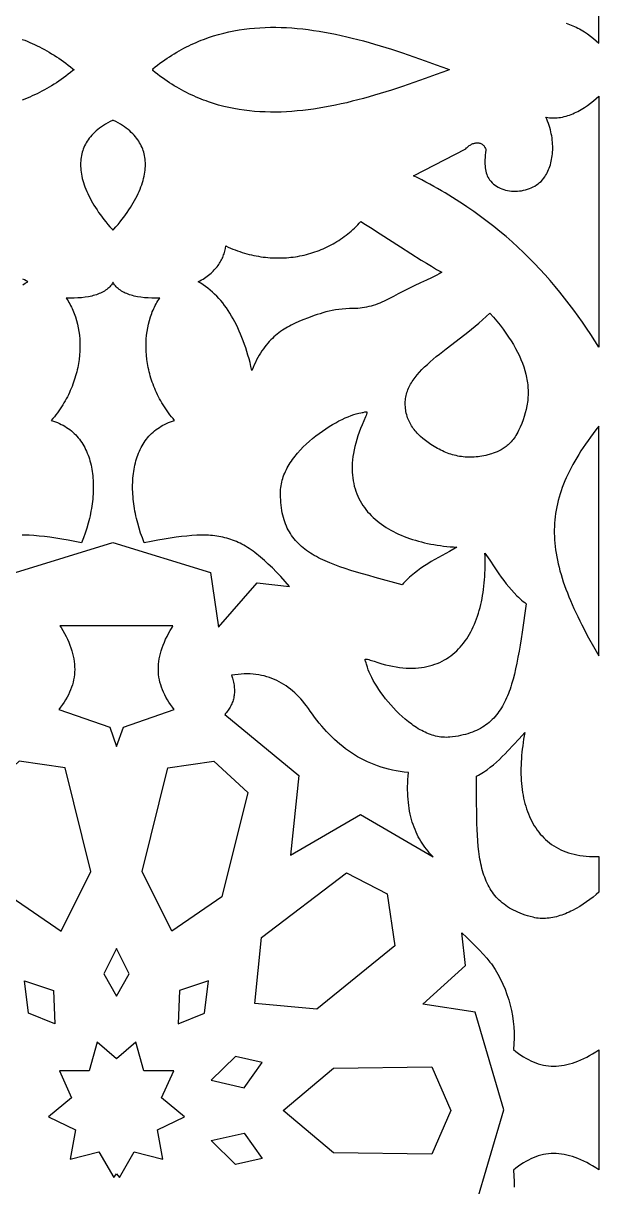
# Model space of a CAD drawing. Extents: x -580 to 580, y -400 to 400.
# Drawn here: x 505 to 540, y -334.2 to -263.5 of the extents above; entities that cross this region are included whole.
import ezdxf

# ---------------------------------------------------------------- set-up
doc = ezdxf.new("R2010")
doc.units = 0
doc.layers.add('LAYER_1', color=18, linetype='CONTINUOUS')

msp = doc.modelspace()

# ---------------------------------------------------------------- linework, layer by layer
at = {"layer": 'LAYER_1'}
for points in [[(538.011, -263.539), (538.118, -263.571), (538.224, -263.607), (538.329, -263.646), (538.433, -263.688), (538.536, -263.734), (538.637, -263.782), (538.738, -263.834), (538.838, -263.887), (538.936, -263.944), (539.128, -264.063), (539.315, -264.191), (539.496, -264.324), (539.671, -264.462), (539.839, -264.604), (540, -264.749), (540, -249.522)], [(504.967, -264.517), (505.117, -264.576), (505.268, -264.637), (505.418, -264.7), (505.567, -264.766), (505.716, -264.834), (505.865, -264.906), (506.013, -264.979), (506.161, -265.056), (506.308, -265.135), (506.456, -265.217), (506.602, -265.301), (506.749, -265.389), (506.895, -265.479), (507.04, -265.572), (507.185, -265.668), (507.33, -265.767), (507.475, -265.868), (507.619, -265.973), (507.762, -266.081), (507.905, -266.192), (508.048, -266.306), (508.111, -266.361), (508.048, -266.417), (507.905, -266.531), (507.762, -266.641), (507.619, -266.749), (507.475, -266.854), (507.33, -266.956), (507.185, -267.055), (507.04, -267.151), (506.895, -267.244), (506.749, -267.334), (506.602, -267.421), (506.456, -267.506), (506.308, -267.588), (506.161, -267.667), (506.013, -267.743), (505.865, -267.817), (505.716, -267.888), (505.567, -267.957), (505.418, -268.023), (505.268, -268.086), (505.117, -268.147), (504.967, -268.205)], [(504.992, -279.422), (505.142, -279.326), (505.295, -279.236), (505.195, -279.182), (505.098, -279.127), (505.005, -279.072)], [(504.557, -296.888), (510.477, -295.08), (516.397, -296.888), (516.894, -300.21), (519.248, -297.517), (521.215, -297.741), (520.939, -297.432), (520.672, -297.142), (520.414, -296.87), (520.163, -296.616), (519.919, -296.38), (519.68, -296.16), (519.446, -295.957), (519.331, -295.862), (519.216, -295.771), (519.102, -295.683), (518.989, -295.6), (518.876, -295.52), (518.763, -295.444), (518.651, -295.372), (518.539, -295.303), (518.427, -295.238), (518.314, -295.177), (518.202, -295.119), (518.089, -295.065), (517.976, -295.014), (517.862, -294.967), (517.747, -294.923), (517.632, -294.882), (517.515, -294.844), (517.398, -294.81), (517.279, -294.779), (517.159, -294.751), (517.038, -294.725), (516.915, -294.703), (516.791, -294.684), (516.664, -294.668), (516.536, -294.654), (516.406, -294.643), (516.274, -294.635), (516.14, -294.63), (516.003, -294.627), (515.864, -294.627), (515.577, -294.634), (515.28, -294.651), (514.97, -294.678), (514.647, -294.713), (514.31, -294.756), (513.958, -294.808), (513.59, -294.867), (513.205, -294.934), (512.802, -295.007), (512.38, -295.087), (512.266, -294.794), (512.161, -294.499), (512.066, -294.203), (511.981, -293.906), (511.906, -293.609), (511.872, -293.461), (511.841, -293.313), (511.812, -293.165), (511.786, -293.017), (511.763, -292.87), (511.742, -292.723), (511.724, -292.577), (511.708, -292.431), (511.696, -292.286), (511.686, -292.142), (511.678, -291.998), (511.674, -291.856), (511.672, -291.715), (511.673, -291.574), (511.677, -291.435), (511.684, -291.297), (511.693, -291.16), (511.706, -291.024), (511.721, -290.89), (511.739, -290.758), (511.76, -290.627), (511.784, -290.498), (511.812, -290.37), (511.842, -290.244), (511.875, -290.12), (511.911, -289.998), (511.95, -289.878), (511.992, -289.76), (512.037, -289.645), (512.086, -289.531), (512.137, -289.42), (512.192, -289.311), (512.249, -289.205), (512.31, -289.101), (512.375, -289), (512.442, -288.901), (512.513, -288.805), (512.586, -288.712), (512.664, -288.622), (512.744, -288.535), (512.828, -288.451), (512.915, -288.37), (513.005, -288.292), (513.099, -288.218), (513.196, -288.147), (513.297, -288.079), (513.401, -288.015), (513.508, -287.954), (513.619, -287.897), (513.733, -287.843), (513.851, -287.794), (513.973, -287.748), (514.098, -287.706), (514.226, -287.669), (514.128, -287.552), (514.034, -287.435), (513.942, -287.317), (513.853, -287.198), (513.767, -287.078), (513.684, -286.958), (513.605, -286.836), (513.528, -286.714), (513.454, -286.592), (513.382, -286.468), (513.314, -286.345), (513.249, -286.22), (513.186, -286.096), (513.126, -285.97), (513.069, -285.845), (513.015, -285.719), (512.964, -285.593), (512.915, -285.467), (512.869, -285.34), (512.826, -285.214), (512.785, -285.087), (512.747, -284.96), (512.712, -284.833), (512.679, -284.707), (512.649, -284.58), (512.622, -284.454), (512.597, -284.328), (512.574, -284.202), (512.537, -283.951), (512.51, -283.701), (512.493, -283.454), (512.486, -283.209), (512.488, -282.966), (512.499, -282.727), (512.52, -282.491), (512.55, -282.259), (512.589, -282.031), (512.636, -281.807), (512.693, -281.589), (512.758, -281.376), (512.831, -281.168), (512.87, -281.067), (512.912, -280.967), (512.956, -280.868), (513.002, -280.772), (513.049, -280.677), (513.099, -280.583), (513.151, -280.492), (513.204, -280.402), (513.26, -280.315), (513.317, -280.229), (513.076, -280.234), (512.84, -280.232), (512.611, -280.222), (512.388, -280.205), (512.172, -280.18), (511.965, -280.146), (511.864, -280.126), (511.766, -280.104), (511.67, -280.08), (511.577, -280.053), (511.486, -280.024), (511.398, -279.993), (511.312, -279.96), (511.229, -279.924), (511.149, -279.885), (511.072, -279.845), (510.998, -279.801), (510.927, -279.755), (510.86, -279.707), (510.795, -279.656), (510.734, -279.602), (510.677, -279.546), (510.623, -279.487), (510.572, -279.425), (510.526, -279.36), (510.483, -279.293), (510.483, -279.274), (510.477, -279.284), (510.472, -279.274), (510.472, -279.293), (510.429, -279.36), (510.382, -279.425), (510.332, -279.487), (510.278, -279.546), (510.22, -279.602), (510.159, -279.656), (510.095, -279.707), (510.027, -279.755), (509.957, -279.801), (509.883, -279.845), (509.806, -279.885), (509.726, -279.924), (509.643, -279.96), (509.557, -279.993), (509.469, -280.024), (509.378, -280.053), (509.284, -280.08), (509.189, -280.104), (509.09, -280.126), (508.99, -280.146), (508.782, -280.18), (508.567, -280.205), (508.344, -280.222), (508.114, -280.232), (507.879, -280.234), (507.638, -280.229), (507.695, -280.315), (507.75, -280.402), (507.804, -280.492), (507.856, -280.583), (507.905, -280.677), (507.953, -280.772), (507.999, -280.868), (508.042, -280.967), (508.084, -281.067), (508.124, -281.168), (508.197, -281.376), (508.262, -281.589), (508.318, -281.807), (508.366, -282.031), (508.405, -282.259), (508.435, -282.491), (508.455, -282.727), (508.467, -282.966), (508.469, -283.209), (508.461, -283.454), (508.444, -283.701), (508.417, -283.951), (508.38, -284.202), (508.358, -284.328), (508.333, -284.454), (508.306, -284.58), (508.275, -284.707), (508.243, -284.833), (508.208, -284.96), (508.17, -285.087), (508.129, -285.214), (508.086, -285.34), (508.04, -285.467), (507.991, -285.593), (507.94, -285.719), (507.885, -285.845), (507.828, -285.97), (507.769, -286.096), (507.706, -286.22), (507.641, -286.345), (507.572, -286.468), (507.501, -286.592), (507.427, -286.714), (507.35, -286.836), (507.27, -286.958), (507.187, -287.078), (507.102, -287.198), (507.013, -287.317), (506.921, -287.435), (506.826, -287.552), (506.728, -287.669), (506.857, -287.706), (506.982, -287.748), (507.103, -287.794), (507.221, -287.843), (507.336, -287.897), (507.447, -287.954), (507.554, -288.015), (507.658, -288.079), (507.759, -288.147), (507.856, -288.218), (507.95, -288.292), (508.04, -288.37), (508.127, -288.451), (508.211, -288.535), (508.291, -288.622), (508.368, -288.712), (508.442, -288.805), (508.513, -288.901), (508.58, -289), (508.644, -289.101), (508.705, -289.205), (508.763, -289.311), (508.818, -289.42), (508.869, -289.531), (508.917, -289.645), (508.963, -289.76), (509.005, -289.878), (509.044, -289.998), (509.08, -290.12), (509.113, -290.244), (509.143, -290.37), (509.17, -290.498), (509.194, -290.627), (509.215, -290.758), (509.234, -290.89), (509.249, -291.024), (509.261, -291.16), (509.271, -291.297), (509.278, -291.435), (509.281, -291.574), (509.282, -291.715), (509.281, -291.856), (509.276, -291.998), (509.269, -292.142), (509.259, -292.286), (509.246, -292.431), (509.231, -292.577), (509.213, -292.723), (509.192, -292.87), (509.168, -293.017), (509.142, -293.165), (509.114, -293.313), (509.083, -293.461), (509.049, -293.609), (508.974, -293.906), (508.888, -294.203), (508.793, -294.499), (508.689, -294.794), (508.574, -295.087), (508.153, -295.007), (507.75, -294.934), (507.365, -294.867), (506.997, -294.808), (506.645, -294.756), (506.308, -294.713), (505.985, -294.678), (505.675, -294.651), (505.377, -294.634), (505.091, -294.627), (504.952, -294.627)], [(532.497, -335.445), (534.23, -329.525), (534.23, -329.524), (534.23, -329.523), (532.497, -323.603), (529.311, -323.106), (531.894, -320.752), (531.679, -318.785), (531.975, -319.061), (532.253, -319.328), (532.514, -319.586), (532.757, -319.837), (532.984, -320.081), (533.194, -320.32), (533.389, -320.554), (533.48, -320.669), (533.52, -320.714), (533.703, -320.998), (533.873, -321.289), (534.031, -321.587), (534.175, -321.89), (534.306, -322.2), (534.423, -322.515), (534.527, -322.835), (534.617, -323.16), (534.693, -323.488), (534.755, -323.82), (534.803, -324.155), (534.836, -324.493), (534.855, -324.832), (534.859, -325.174), (534.848, -325.517), (534.821, -325.861), (534.971, -325.981), (535.121, -326.095), (535.271, -326.2), (535.421, -326.298), (535.571, -326.388), (535.721, -326.47), (535.872, -326.545), (536.023, -326.612), (536.174, -326.672), (536.327, -326.724), (536.479, -326.768), (536.633, -326.804), (536.788, -326.832), (536.943, -326.853), (537.099, -326.866), (537.257, -326.871), (537.416, -326.869), (537.576, -326.858), (537.737, -326.84), (537.9, -326.814), (538.064, -326.78), (538.23, -326.738), (538.398, -326.688), (538.568, -326.63), (538.739, -326.565), (538.913, -326.491), (539.088, -326.41), (539.266, -326.32), (539.446, -326.223), (539.628, -326.117), (539.813, -326.004), (540, -325.883), (540, -329.523), (540, -329.524), (540, -329.525), (540, -333.165), (539.813, -333.043), (539.628, -332.93), (539.446, -332.825), (539.266, -332.727), (539.088, -332.638), (538.913, -332.556), (538.739, -332.483), (538.568, -332.417), (538.398, -332.359), (538.23, -332.31), (538.064, -332.268), (537.9, -332.234), (537.737, -332.208), (537.576, -332.189), (537.416, -332.179), (537.257, -332.176), (537.099, -332.181), (536.943, -332.194), (536.788, -332.215), (536.633, -332.244), (536.479, -332.28), (536.327, -332.324), (536.174, -332.376), (536.023, -332.435), (535.872, -332.502), (535.721, -332.577), (535.571, -332.66), (535.421, -332.75), (535.271, -332.847), (535.121, -332.953), (534.971, -333.066), (534.821, -333.187), (534.848, -333.53), (534.859, -333.873), (534.855, -334.215)]]:
    msp.add_lwpolyline(points, dxfattribs=at)
for points in [[(512.913, -266.361), (512.878, -266.329), (512.906, -266.306), (513.049, -266.192), (513.192, -266.081), (513.336, -265.973), (513.48, -265.868), (513.624, -265.767), (513.769, -265.668), (513.914, -265.572), (514.06, -265.479), (514.206, -265.389), (514.352, -265.301), (514.499, -265.217), (514.646, -265.135), (514.794, -265.056), (514.942, -264.979), (515.09, -264.906), (515.239, -264.834), (515.388, -264.766), (515.537, -264.7), (515.687, -264.637), (515.837, -264.576), (515.988, -264.517), (516.139, -264.462), (516.288, -264.409), (516.595, -264.308), (516.9, -264.218), (517.208, -264.137), (517.517, -264.064), (517.828, -264.001), (518.14, -263.946), (518.454, -263.899), (518.77, -263.861), (519.087, -263.831), (519.406, -263.808), (519.726, -263.793), (520.048, -263.786), (520.371, -263.786), (520.696, -263.793), (521.022, -263.806), (521.35, -263.827), (521.678, -263.854), (522.008, -263.888), (522.339, -263.927), (522.671, -263.973), (523.005, -264.024), (523.339, -264.081), (523.674, -264.143), (524.01, -264.21), (524.346, -264.283), (524.684, -264.36), (525.022, -264.441), (525.36, -264.527), (525.699, -264.617), (526.039, -264.711), (526.378, -264.809), (526.719, -264.91), (527.059, -265.014), (527.398, -265.121), (528.081, -265.345), (528.762, -265.578), (529.443, -265.819), (530.123, -266.066), (530.801, -266.317), (530.911, -266.358), (530.907, -266.361), (530.911, -266.364), (530.801, -266.405), (530.123, -266.657), (529.443, -266.904), (528.762, -267.145), (528.081, -267.377), (527.398, -267.601), (527.059, -267.708), (526.719, -267.813), (526.378, -267.914), (526.039, -268.011), (525.699, -268.105), (525.36, -268.195), (525.022, -268.281), (524.684, -268.363), (524.346, -268.44), (524.01, -268.512), (523.674, -268.58), (523.339, -268.642), (523.005, -268.699), (522.671, -268.75), (522.339, -268.795), (522.008, -268.835), (521.678, -268.868), (521.35, -268.896), (521.022, -268.916), (520.696, -268.93), (520.371, -268.937), (520.048, -268.937), (519.726, -268.929), (519.406, -268.915), (519.087, -268.892), (518.77, -268.862), (518.454, -268.823), (518.14, -268.777), (517.828, -268.722), (517.517, -268.658), (517.208, -268.586), (516.9, -268.505), (516.595, -268.414), (516.288, -268.314), (516.139, -268.261), (515.988, -268.205), (515.837, -268.147), (515.687, -268.086), (515.537, -268.023), (515.388, -267.957), (515.239, -267.888), (515.09, -267.817), (514.942, -267.743), (514.794, -267.667), (514.646, -267.588), (514.499, -267.506), (514.352, -267.421), (514.206, -267.334), (514.06, -267.244), (513.914, -267.151), (513.769, -267.055), (513.624, -266.956), (513.48, -266.854), (513.336, -266.749), (513.192, -266.641), (513.049, -266.531), (512.906, -266.417), (512.878, -266.393)], [(540, -283.201), (539.759, -282.82), (539.513, -282.441), (539.262, -282.066), (539.006, -281.693), (538.744, -281.322), (538.476, -280.955), (538.202, -280.591), (537.922, -280.23), (537.636, -279.872), (537.343, -279.517), (537.043, -279.166), (536.736, -278.819), (536.421, -278.475), (536.099, -278.136), (535.77, -277.8), (535.432, -277.468), (535.086, -277.141), (534.731, -276.817), (534.368, -276.498), (533.996, -276.184), (533.614, -275.874), (533.224, -275.57), (532.823, -275.27), (532.413, -274.975), (531.993, -274.685), (531.779, -274.542), (531.563, -274.4), (531.344, -274.259), (531.122, -274.12), (530.897, -273.983), (530.67, -273.846), (530.44, -273.712), (530.208, -273.578), (529.972, -273.446), (529.734, -273.315), (529.493, -273.186), (529.249, -273.058), (529.002, -272.932), (528.752, -272.807), (531.926, -271.156), (531.965, -271.115), (532.005, -271.075), (532.046, -271.038), (532.089, -271.004), (532.132, -270.972), (532.176, -270.942), (532.22, -270.916), (532.265, -270.892), (532.311, -270.871), (532.356, -270.852), (532.402, -270.837), (532.447, -270.824), (532.493, -270.814), (532.538, -270.807), (532.583, -270.804), (532.627, -270.803), (532.67, -270.805), (532.713, -270.811), (532.754, -270.819), (532.795, -270.831), (532.834, -270.846), (532.872, -270.865), (532.908, -270.887), (532.943, -270.912), (532.976, -270.941), (533.007, -270.973), (533.036, -271.008), (533.062, -271.048), (533.087, -271.091), (533.109, -271.137), (533.129, -271.187), (533.145, -271.241), (533.123, -271.398), (533.105, -271.549), (533.092, -271.693), (533.084, -271.83), (533.08, -271.961), (533.082, -272.087), (533.088, -272.206), (533.1, -272.32), (533.116, -272.428), (533.136, -272.531), (533.162, -272.628), (533.192, -272.72), (533.227, -272.807), (533.267, -272.89), (533.312, -272.967), (533.361, -273.04), (533.436, -273.135), (533.517, -273.222), (533.605, -273.303), (533.697, -273.376), (533.794, -273.442), (533.896, -273.502), (534.002, -273.555), (534.112, -273.601), (534.224, -273.64), (534.34, -273.673), (534.458, -273.699), (534.578, -273.719), (534.699, -273.733), (534.822, -273.74), (534.945, -273.741), (535.068, -273.736), (535.191, -273.724), (535.313, -273.707), (535.434, -273.684), (535.554, -273.655), (535.672, -273.62), (535.787, -273.579), (535.9, -273.533), (536.009, -273.481), (536.115, -273.424), (536.216, -273.362), (536.313, -273.294), (536.405, -273.22), (536.492, -273.142), (536.573, -273.058), (536.647, -272.97), (536.715, -272.876), (536.769, -272.792), (536.819, -272.706), (536.867, -272.616), (536.912, -272.524), (536.953, -272.429), (536.992, -272.332), (537.028, -272.232), (537.06, -272.129), (537.09, -272.024), (537.116, -271.918), (537.138, -271.809), (537.158, -271.698), (537.174, -271.585), (537.187, -271.471), (537.196, -271.355), (537.202, -271.237), (537.204, -271.118), (537.203, -270.998), (537.198, -270.877), (537.189, -270.754), (537.177, -270.631), (537.161, -270.507), (537.141, -270.382), (537.117, -270.256), (537.09, -270.13), (537.058, -270.003), (537.022, -269.876), (536.983, -269.749), (536.939, -269.622), (536.891, -269.495), (536.839, -269.368), (536.783, -269.242), (536.898, -269.262), (537.012, -269.276), (537.125, -269.285), (537.238, -269.289), (537.351, -269.288), (537.463, -269.282), (537.574, -269.271), (537.684, -269.255), (537.794, -269.235), (537.903, -269.211), (538.011, -269.183), (538.118, -269.151), (538.224, -269.116), (538.329, -269.077), (538.433, -269.034), (538.536, -268.989), (538.637, -268.94), (538.738, -268.889), (538.838, -268.835), (538.936, -268.779), (539.128, -268.659), (539.315, -268.532), (539.496, -268.399), (539.671, -268.26), (539.839, -268.118), (540, -267.974)], [(509.364, -270.167), (509.275, -270.254), (509.192, -270.342), (509.114, -270.431), (509.041, -270.521), (508.974, -270.612), (508.912, -270.704), (508.855, -270.796), (508.802, -270.89), (508.754, -270.985), (508.711, -271.08), (508.672, -271.177), (508.637, -271.275), (508.606, -271.375), (508.58, -271.476), (508.558, -271.578), (508.539, -271.683), (508.525, -271.789), (508.515, -271.897), (508.509, -272.007), (508.507, -272.118), (508.51, -272.232), (508.516, -272.348), (508.527, -272.466), (508.543, -272.587), (508.562, -272.709), (508.587, -272.833), (508.615, -272.959), (508.649, -273.086), (508.687, -273.216), (508.729, -273.347), (508.777, -273.48), (508.829, -273.614), (508.885, -273.75), (508.947, -273.887), (509.013, -274.026), (509.083, -274.166), (509.159, -274.306), (509.239, -274.448), (509.324, -274.591), (509.414, -274.734), (509.508, -274.878), (509.607, -275.023), (509.71, -275.169), (509.819, -275.314), (509.931, -275.461), (510.049, -275.607), (510.17, -275.754), (510.297, -275.901), (510.428, -276.047), (510.477, -276.102), (510.527, -276.047), (510.658, -275.901), (510.784, -275.754), (510.906, -275.607), (511.023, -275.461), (511.136, -275.314), (511.244, -275.169), (511.348, -275.023), (511.447, -274.878), (511.541, -274.734), (511.631, -274.591), (511.715, -274.448), (511.796, -274.306), (511.871, -274.166), (511.942, -274.026), (512.008, -273.887), (512.069, -273.75), (512.126, -273.614), (512.178, -273.48), (512.225, -273.347), (512.268, -273.216), (512.306, -273.086), (512.339, -272.959), (512.368, -272.833), (512.392, -272.709), (512.412, -272.587), (512.427, -272.466), (512.438, -272.348), (512.445, -272.232), (512.447, -272.118), (512.446, -272.007), (512.44, -271.897), (512.43, -271.789), (512.415, -271.683), (512.397, -271.578), (512.375, -271.476), (512.348, -271.375), (512.318, -271.275), (512.283, -271.177), (512.244, -271.08), (512.2, -270.985), (512.153, -270.89), (512.1, -270.796), (512.043, -270.704), (511.981, -270.612), (511.913, -270.521), (511.841, -270.431), (511.763, -270.342), (511.679, -270.254), (511.59, -270.167), (511.495, -270.081), (511.394, -269.996), (511.287, -269.912), (511.173, -269.829), (511.053, -269.748), (510.927, -269.669), (510.794, -269.591), (510.654, -269.515), (510.508, -269.441), (510.477, -269.427), (510.447, -269.441), (510.3, -269.515), (510.161, -269.591), (510.028, -269.669), (509.901, -269.748), (509.781, -269.829), (509.668, -269.912), (509.561, -269.996), (509.46, -270.081)], [(525.536, -275.587), (525.828, -275.763), (526.124, -275.945), (526.725, -276.324), (527.956, -277.119), (528.581, -277.521), (529.208, -277.918), (529.522, -278.111), (529.835, -278.301), (530.148, -278.486), (530.459, -278.665), (530.305, -278.752), (530.152, -278.834), (529.845, -278.99), (529.524, -279.143), (529.175, -279.307), (528.782, -279.492), (528.332, -279.711), (527.811, -279.974), (527.52, -280.126), (527.205, -280.293), (527.081, -280.358), (526.954, -280.419), (526.826, -280.477), (526.696, -280.532), (526.565, -280.584), (526.432, -280.631), (526.299, -280.675), (526.164, -280.715), (526.03, -280.75), (525.895, -280.782), (525.76, -280.808), (525.626, -280.831), (525.492, -280.848), (525.359, -280.86), (525.227, -280.867), (525.096, -280.869), (524.86, -280.872), (524.632, -280.882), (524.414, -280.899), (524.203, -280.922), (523.999, -280.952), (523.802, -280.988), (523.61, -281.028), (523.423, -281.074), (523.24, -281.124), (523.061, -281.178), (522.884, -281.236), (522.708, -281.296), (522.359, -281.425), (522.008, -281.56), (521.773, -281.655), (521.542, -281.758), (521.315, -281.868), (521.204, -281.926), (521.093, -281.987), (520.984, -282.051), (520.877, -282.118), (520.771, -282.187), (520.666, -282.26), (520.562, -282.336), (520.46, -282.416), (520.36, -282.499), (520.261, -282.586), (520.164, -282.677), (520.068, -282.772), (519.974, -282.871), (519.882, -282.975), (519.792, -283.083), (519.703, -283.196), (519.616, -283.314), (519.531, -283.437), (519.448, -283.565), (519.367, -283.699), (519.288, -283.838), (519.21, -283.983), (519.135, -284.133), (519.062, -284.29), (518.991, -284.453), (518.922, -284.622), (518.866, -284.385), (518.807, -284.151), (518.745, -283.921), (518.681, -283.695), (518.614, -283.474), (518.545, -283.256), (518.472, -283.043), (518.397, -282.834), (518.319, -282.629), (518.238, -282.429), (518.154, -282.233), (518.067, -282.041), (517.978, -281.854), (517.885, -281.672), (517.789, -281.494), (517.69, -281.321), (517.588, -281.153), (517.483, -280.989), (517.375, -280.831), (517.263, -280.677), (517.149, -280.528), (517.031, -280.384), (516.909, -280.246), (516.784, -280.112), (516.656, -279.984), (516.524, -279.861), (516.389, -279.743), (516.251, -279.631), (516.108, -279.524), (515.962, -279.422), (515.813, -279.326), (515.66, -279.236), (515.76, -279.182), (515.857, -279.127), (515.95, -279.072), (516.039, -279.015), (516.125, -278.957), (516.208, -278.898), (516.288, -278.838), (516.364, -278.777), (516.437, -278.715), (516.506, -278.653), (516.573, -278.589), (516.636, -278.524), (516.697, -278.459), (516.754, -278.393), (516.809, -278.325), (516.861, -278.257), (516.909, -278.188), (516.955, -278.119), (516.999, -278.048), (517.039, -277.977), (517.077, -277.905), (517.113, -277.832), (517.145, -277.758), (517.176, -277.684), (517.204, -277.609), (517.229, -277.533), (517.273, -277.379), (517.309, -277.223), (517.335, -277.064), (517.477, -277.129), (517.619, -277.19), (517.761, -277.249), (517.903, -277.304), (518.046, -277.357), (518.188, -277.406), (518.331, -277.453), (518.474, -277.496), (518.617, -277.536), (518.76, -277.574), (518.903, -277.608), (519.045, -277.639), (519.188, -277.668), (519.331, -277.693), (519.473, -277.716), (519.615, -277.736), (519.757, -277.753), (519.899, -277.767), (520.04, -277.778), (520.181, -277.786), (520.322, -277.792), (520.462, -277.794), (520.602, -277.794), (520.741, -277.791), (520.88, -277.786), (521.018, -277.778), (521.156, -277.766), (521.293, -277.753), (521.43, -277.736), (521.565, -277.717), (521.7, -277.695), (521.835, -277.671), (521.968, -277.644), (522.101, -277.614), (522.233, -277.582), (522.364, -277.547), (522.494, -277.51), (522.623, -277.47), (522.751, -277.427), (522.878, -277.382), (523.005, -277.335), (523.13, -277.285), (523.253, -277.232), (523.376, -277.178), (523.498, -277.12), (523.618, -277.06), (523.737, -276.998), (523.855, -276.934), (523.971, -276.867), (524.086, -276.797), (524.2, -276.726), (524.312, -276.652), (524.423, -276.575), (524.532, -276.497), (524.64, -276.416), (524.746, -276.333), (524.851, -276.247), (524.954, -276.159), (525.055, -276.069), (525.155, -275.977), (525.253, -275.883), (525.349, -275.787), (525.443, -275.688)], [(533.384, -281.147), (533.6, -281.395), (533.805, -281.64), (534, -281.882), (534.184, -282.122), (534.357, -282.359), (534.52, -282.594), (534.672, -282.826), (534.814, -283.057), (534.945, -283.285), (535.065, -283.512), (535.175, -283.737), (535.275, -283.96), (535.364, -284.182), (535.443, -284.402), (535.511, -284.621), (535.57, -284.84), (535.617, -285.057), (535.638, -285.165), (535.655, -285.273), (535.67, -285.381), (535.683, -285.488), (535.692, -285.596), (535.7, -285.703), (535.705, -285.81), (535.707, -285.918), (535.707, -286.025), (535.704, -286.132), (535.699, -286.238), (535.691, -286.345), (535.681, -286.452), (535.668, -286.559), (535.652, -286.666), (535.635, -286.773), (535.591, -286.986), (535.538, -287.2), (535.475, -287.415), (535.403, -287.63), (535.32, -287.845), (535.227, -288.061), (535.125, -288.279), (535.074, -288.379), (535.021, -288.475), (534.967, -288.566), (534.912, -288.652), (534.856, -288.734), (534.799, -288.811), (534.742, -288.884), (534.683, -288.953), (534.624, -289.018), (534.564, -289.079), (534.504, -289.136), (534.443, -289.19), (534.382, -289.241), (534.321, -289.288), (534.198, -289.374), (534.074, -289.448), (533.951, -289.513), (533.829, -289.568), (533.709, -289.616), (533.591, -289.657), (533.476, -289.692), (533.257, -289.752), (533.137, -289.781), (533.018, -289.807), (532.9, -289.829), (532.783, -289.848), (532.666, -289.864), (532.551, -289.876), (532.436, -289.885), (532.322, -289.891), (532.209, -289.893), (532.096, -289.893), (531.984, -289.889), (531.873, -289.882), (531.763, -289.871), (531.654, -289.858), (531.545, -289.841), (531.437, -289.822), (531.33, -289.799), (531.223, -289.774), (531.117, -289.745), (531.012, -289.714), (530.907, -289.679), (530.804, -289.642), (530.7, -289.602), (530.598, -289.559), (530.496, -289.513), (530.395, -289.464), (530.294, -289.413), (530.194, -289.359), (530.095, -289.302), (529.996, -289.243), (529.8, -289.116), (529.633, -288.999), (529.472, -288.879), (529.318, -288.755), (529.172, -288.627), (529.034, -288.495), (528.969, -288.427), (528.906, -288.358), (528.845, -288.287), (528.786, -288.215), (528.73, -288.142), (528.677, -288.067), (528.626, -287.99), (528.578, -287.912), (528.533, -287.832), (528.491, -287.751), (528.452, -287.667), (528.416, -287.582), (528.383, -287.495), (528.353, -287.406), (528.327, -287.314), (528.304, -287.221), (528.285, -287.125), (528.269, -287.028), (528.256, -286.928), (528.248, -286.826), (528.243, -286.721), (528.242, -286.614), (528.245, -286.519), (528.251, -286.425), (528.262, -286.332), (528.277, -286.24), (528.295, -286.149), (528.317, -286.06), (528.342, -285.971), (528.372, -285.883), (528.404, -285.796), (528.44, -285.71), (528.479, -285.625), (528.522, -285.54), (528.568, -285.456), (528.616, -285.373), (528.668, -285.291), (528.723, -285.209), (528.78, -285.127), (528.841, -285.046), (528.97, -284.886), (529.109, -284.727), (529.258, -284.57), (529.416, -284.413), (529.583, -284.256), (529.758, -284.1), (529.94, -283.944), (530.129, -283.787), (530.324, -283.629), (530.731, -283.31), (531.593, -282.647), (532.04, -282.298), (532.265, -282.118), (532.49, -281.933), (532.715, -281.745), (532.94, -281.551), (533.163, -281.352)], [(525.72, -287.687), (525.618, -287.922), (525.524, -288.152), (525.438, -288.379), (525.361, -288.602), (525.292, -288.821), (525.231, -289.036), (525.177, -289.247), (525.132, -289.454), (525.094, -289.658), (525.063, -289.858), (525.04, -290.054), (525.024, -290.246), (525.016, -290.435), (525.014, -290.62), (525.02, -290.801), (525.032, -290.978), (525.051, -291.152), (525.076, -291.322), (525.108, -291.488), (525.146, -291.651), (525.191, -291.81), (525.242, -291.965), (525.298, -292.117), (525.361, -292.265), (525.429, -292.409), (525.503, -292.55), (525.583, -292.688), (525.668, -292.821), (525.758, -292.951), (525.854, -293.078), (525.955, -293.201), (526.06, -293.321), (526.171, -293.437), (526.286, -293.549), (526.406, -293.658), (526.531, -293.764), (526.659, -293.866), (526.792, -293.965), (526.93, -294.06), (527.071, -294.152), (527.216, -294.24), (527.366, -294.325), (527.518, -294.407), (527.675, -294.485), (527.835, -294.56), (527.998, -294.631), (528.165, -294.699), (528.334, -294.764), (528.507, -294.826), (528.683, -294.884), (528.861, -294.939), (529.042, -294.99), (529.226, -295.039), (529.412, -295.084), (529.6, -295.125), (529.791, -295.164), (529.984, -295.199), (530.178, -295.231), (530.375, -295.26), (530.573, -295.286), (530.773, -295.309), (530.975, -295.328), (531.178, -295.344), (531.382, -295.358), (530.929, -295.612), (530.48, -295.859), (530.04, -296.107), (529.824, -296.234), (529.611, -296.364), (529.401, -296.499), (529.194, -296.638), (528.992, -296.783), (528.794, -296.936), (528.601, -297.096), (528.506, -297.18), (528.412, -297.266), (528.32, -297.354), (528.229, -297.446), (528.14, -297.54), (528.052, -297.636), (526.403, -297.192), (526.018, -297.085), (525.645, -296.979), (525.283, -296.873), (524.934, -296.766), (524.596, -296.657), (524.271, -296.546), (523.959, -296.432), (523.659, -296.313), (523.373, -296.19), (523.234, -296.126), (523.099, -296.061), (522.967, -295.994), (522.839, -295.926), (522.714, -295.856), (522.592, -295.784), (522.474, -295.71), (522.359, -295.635), (522.248, -295.557), (522.141, -295.477), (522.036, -295.394), (521.936, -295.309), (521.839, -295.222), (521.746, -295.132), (521.656, -295.04), (521.57, -294.944), (521.488, -294.846), (521.409, -294.745), (521.335, -294.641), (521.264, -294.534), (521.197, -294.424), (521.133, -294.31), (521.074, -294.193), (521.018, -294.072), (520.966, -293.948), (520.919, -293.82), (520.875, -293.688), (520.835, -293.552), (520.799, -293.413), (520.768, -293.269), (520.74, -293.121), (520.717, -292.969), (520.697, -292.813), (520.682, -292.652), (520.671, -292.487), (520.664, -292.317), (520.661, -292.142), (520.663, -291.963), (520.667, -291.85), (520.677, -291.738), (520.691, -291.627), (520.71, -291.516), (520.734, -291.405), (520.762, -291.295), (520.794, -291.186), (520.83, -291.077), (520.87, -290.969), (520.915, -290.861), (520.962, -290.755), (521.014, -290.649), (521.069, -290.544), (521.127, -290.44), (521.189, -290.337), (521.254, -290.234), (521.321, -290.133), (521.392, -290.033), (521.465, -289.934), (521.541, -289.836), (521.619, -289.739), (521.7, -289.643), (521.868, -289.455), (522.044, -289.272), (522.227, -289.095), (522.415, -288.924), (522.609, -288.759), (522.806, -288.6), (523.006, -288.448), (523.209, -288.303), (523.412, -288.165), (523.614, -288.035), (523.816, -287.913), (524.015, -287.799), (524.212, -287.693), (524.404, -287.597), (524.591, -287.51), (524.771, -287.432), (524.945, -287.364), (525.11, -287.306), (525.266, -287.259), (525.411, -287.222), (525.546, -287.197), (525.615, -287.184), (525.677, -287.17), (525.782, -287.144), (525.823, -287.134), (525.858, -287.13), (525.884, -287.131), (525.894, -287.135), (525.902, -287.141), (525.908, -287.149), (525.912, -287.16), (525.913, -287.19), (525.905, -287.232), (525.888, -287.289), (525.861, -287.361), (525.824, -287.45)], [(540, -288.014), (539.829, -288.234), (539.663, -288.452), (539.503, -288.668), (539.349, -288.882), (539.201, -289.094), (539.058, -289.304), (538.921, -289.513), (538.79, -289.72), (538.664, -289.926), (538.544, -290.131), (538.43, -290.334), (538.321, -290.536), (538.218, -290.738), (538.12, -290.938), (538.028, -291.137), (537.941, -291.336), (537.86, -291.534), (537.785, -291.732), (537.715, -291.929), (537.651, -292.126), (537.592, -292.323), (537.538, -292.52), (537.49, -292.716), (537.447, -292.913), (537.41, -293.109), (537.378, -293.306), (537.352, -293.504), (537.33, -293.702), (537.315, -293.9), (537.304, -294.099), (537.299, -294.299), (537.299, -294.499), (537.304, -294.701), (537.315, -294.904), (537.331, -295.107), (537.352, -295.312), (537.378, -295.519), (537.41, -295.726), (537.447, -295.936), (537.488, -296.147), (537.535, -296.359), (537.587, -296.574), (537.645, -296.79), (537.707, -297.008), (537.774, -297.229), (537.847, -297.452), (537.925, -297.677), (538.007, -297.904), (538.095, -298.134), (538.187, -298.367), (538.285, -298.602), (538.387, -298.84), (538.495, -299.081), (538.607, -299.325), (538.725, -299.572), (538.847, -299.822), (538.974, -300.076), (539.106, -300.333), (539.243, -300.593), (539.385, -300.858), (539.683, -301.397), (540, -301.952)], [(526.35, -302.288), (526.584, -302.364), (526.814, -302.432), (527.039, -302.493), (527.259, -302.545), (527.475, -302.59), (527.687, -302.627), (527.894, -302.656), (528.096, -302.679), (528.295, -302.694), (528.488, -302.702), (528.678, -302.702), (528.863, -302.696), (529.044, -302.684), (529.22, -302.664), (529.392, -302.638), (529.56, -302.605), (529.724, -302.567), (529.883, -302.521), (530.039, -302.47), (530.19, -302.413), (530.337, -302.35), (530.48, -302.281), (530.619, -302.207), (530.754, -302.127), (530.884, -302.042), (531.011, -301.951), (531.134, -301.855), (531.253, -301.754), (531.367, -301.648), (531.478, -301.537), (531.585, -301.422), (531.688, -301.302), (531.788, -301.177), (531.883, -301.048), (531.975, -300.915), (532.063, -300.778), (532.147, -300.636), (532.227, -300.491), (532.304, -300.342), (532.377, -300.189), (532.446, -300.033), (532.511, -299.873), (532.573, -299.709), (532.632, -299.543), (532.687, -299.373), (532.738, -299.201), (532.786, -299.025), (532.83, -298.847), (532.871, -298.666), (532.908, -298.483), (532.942, -298.297), (532.973, -298.108), (533, -297.918), (533.023, -297.725), (533.044, -297.531), (533.061, -297.334), (533.075, -297.136), (533.085, -296.936), (533.093, -296.735), (533.097, -296.532), (533.097, -296.328), (533.095, -296.123), (533.09, -295.917), (533.081, -295.71), (533.371, -296.137), (533.653, -296.56), (533.935, -296.975), (534.078, -297.179), (534.225, -297.379), (534.374, -297.575), (534.529, -297.767), (534.688, -297.954), (534.854, -298.136), (535.027, -298.313), (535.117, -298.398), (535.209, -298.483), (535.302, -298.566), (535.399, -298.647), (535.498, -298.726), (535.599, -298.803), (535.345, -300.515), (535.284, -300.915), (535.221, -301.303), (535.157, -301.679), (535.091, -302.043), (535.023, -302.395), (534.95, -302.735), (534.873, -303.063), (534.791, -303.379), (534.703, -303.681), (534.656, -303.828), (534.608, -303.972), (534.558, -304.112), (534.507, -304.249), (534.453, -304.383), (534.397, -304.514), (534.339, -304.641), (534.278, -304.765), (534.215, -304.886), (534.15, -305.004), (534.082, -305.118), (534.012, -305.229), (533.938, -305.336), (533.862, -305.441), (533.783, -305.542), (533.701, -305.639), (533.616, -305.733), (533.528, -305.824), (533.436, -305.911), (533.341, -305.995), (533.243, -306.075), (533.141, -306.152), (533.035, -306.225), (532.926, -306.295), (532.813, -306.361), (532.696, -306.423), (532.575, -306.483), (532.449, -306.538), (532.32, -306.59), (532.186, -306.638), (532.048, -306.683), (531.906, -306.724), (531.758, -306.762), (531.607, -306.795), (531.45, -306.825), (531.289, -306.852), (531.122, -306.874), (530.951, -306.893), (530.843, -306.901), (530.735, -306.905), (530.627, -306.903), (530.52, -306.896), (530.412, -306.885), (530.304, -306.87), (530.196, -306.85), (530.089, -306.826), (529.981, -306.798), (529.874, -306.765), (529.768, -306.729), (529.661, -306.69), (529.556, -306.646), (529.45, -306.599), (529.346, -306.549), (529.241, -306.496), (529.138, -306.439), (529.035, -306.379), (528.933, -306.317), (528.831, -306.252), (528.731, -306.184), (528.631, -306.114), (528.434, -305.966), (528.242, -305.81), (528.054, -305.646), (527.871, -305.475), (527.694, -305.299), (527.522, -305.118), (527.356, -304.934), (527.197, -304.747), (527.044, -304.558), (526.899, -304.369), (526.762, -304.18), (526.632, -303.992), (526.512, -303.806), (526.4, -303.624), (526.297, -303.446), (526.205, -303.273), (526.122, -303.106), (526.05, -302.946), (525.988, -302.795), (525.938, -302.652), (525.9, -302.52), (525.881, -302.452), (525.861, -302.39), (525.825, -302.288), (525.812, -302.247), (525.804, -302.213), (525.803, -302.186), (525.805, -302.176), (525.81, -302.167), (525.817, -302.16), (525.827, -302.155), (525.855, -302.15), (525.897, -302.153), (525.952, -302.164), (526.024, -302.183), (526.113, -302.21)], [(507.251, -300.141), (507.32, -300.228), (507.429, -300.412), (507.53, -300.595), (507.624, -300.775), (507.709, -300.952), (507.788, -301.128), (507.858, -301.301), (507.921, -301.473), (507.976, -301.642), (508.024, -301.81), (508.064, -301.976), (508.097, -302.14), (508.122, -302.303), (508.139, -302.465), (508.149, -302.625), (508.152, -302.784), (508.147, -302.941), (508.134, -303.097), (508.115, -303.253), (508.087, -303.407), (508.052, -303.561), (508.01, -303.714), (507.961, -303.866), (507.904, -304.018), (507.839, -304.169), (507.768, -304.319), (507.689, -304.47), (507.602, -304.62), (507.508, -304.77), (507.407, -304.919), (507.299, -305.069), (507.183, -305.219), (510.28, -306.295), (510.693, -307.461), (510.695, -307.461), (511.108, -306.295), (514.205, -305.219), (514.089, -305.069), (513.981, -304.919), (513.879, -304.77), (513.786, -304.62), (513.699, -304.47), (513.62, -304.319), (513.548, -304.169), (513.484, -304.018), (513.427, -303.866), (513.377, -303.714), (513.335, -303.561), (513.301, -303.407), (513.273, -303.253), (513.253, -303.097), (513.241, -302.941), (513.236, -302.784), (513.238, -302.625), (513.248, -302.465), (513.266, -302.303), (513.291, -302.14), (513.324, -301.976), (513.364, -301.81), (513.412, -301.642), (513.467, -301.473), (513.53, -301.301), (513.6, -301.128), (513.678, -300.952), (513.764, -300.775), (513.858, -300.595), (513.959, -300.412), (514.067, -300.228), (514.122, -300.141)], [(529.93, -314.152), (529.825, -314.044), (529.723, -313.934), (529.625, -313.82), (529.53, -313.703), (529.438, -313.583), (529.35, -313.46), (529.265, -313.334), (529.184, -313.205), (529.106, -313.072), (529.033, -312.937), (528.962, -312.798), (528.896, -312.655), (528.834, -312.509), (528.775, -312.36), (528.72, -312.207), (528.669, -312.051), (528.622, -311.891), (528.58, -311.728), (528.541, -311.561), (528.506, -311.39), (528.476, -311.215), (528.45, -311.037), (528.428, -310.855), (528.41, -310.669), (528.397, -310.479), (528.388, -310.286), (528.384, -310.088), (528.384, -309.886), (528.389, -309.68), (528.398, -309.47), (528.412, -309.256), (528.431, -309.038), (528.181, -309.011), (527.937, -308.978), (527.697, -308.937), (527.461, -308.891), (527.23, -308.837), (527.004, -308.778), (526.782, -308.711), (526.564, -308.639), (526.351, -308.561), (526.142, -308.476), (525.937, -308.386), (525.736, -308.29), (525.539, -308.188), (525.346, -308.081), (525.157, -307.968), (524.972, -307.85), (524.79, -307.726), (524.612, -307.597), (524.438, -307.464), (524.267, -307.325), (524.099, -307.181), (523.935, -307.032), (523.774, -306.879), (523.617, -306.721), (523.462, -306.559), (523.311, -306.392), (523.163, -306.221), (523.017, -306.046), (522.875, -305.866), (522.735, -305.683), (522.598, -305.496), (522.464, -305.305), (522.353, -305.148), (522.241, -304.997), (522.126, -304.851), (522.01, -304.71), (521.892, -304.575), (521.771, -304.445), (521.648, -304.321), (521.523, -304.202), (521.396, -304.088), (521.266, -303.98), (521.134, -303.878), (520.999, -303.781), (520.862, -303.69), (520.722, -303.605), (520.579, -303.526), (520.434, -303.453), (520.286, -303.386), (520.135, -303.325), (519.981, -303.269), (519.824, -303.22), (519.664, -303.178), (519.501, -303.141), (519.335, -303.111), (519.165, -303.087), (518.992, -303.069), (518.816, -303.058), (518.637, -303.053), (518.454, -303.055), (518.268, -303.064), (518.078, -303.079), (517.884, -303.101), (517.687, -303.13), (517.743, -303.306), (517.788, -303.477), (517.806, -303.562), (517.822, -303.646), (517.835, -303.729), (517.845, -303.811), (517.852, -303.892), (517.857, -303.972), (517.859, -304.051), (517.859, -304.13), (517.855, -304.207), (517.849, -304.284), (517.84, -304.36), (517.828, -304.434), (517.814, -304.508), (517.797, -304.581), (517.777, -304.654), (517.754, -304.725), (517.729, -304.795), (517.701, -304.865), (517.67, -304.933), (517.637, -305.001), (517.6, -305.068), (517.561, -305.134), (517.52, -305.199), (517.475, -305.263), (517.428, -305.326), (517.378, -305.389), (517.325, -305.45), (517.27, -305.511), (521.768, -309.214), (521.268, -314.064), (525.516, -311.595)], [(540, -316.316), (539.846, -316.449), (539.655, -316.605), (539.459, -316.756), (539.258, -316.901), (539.052, -317.041), (538.843, -317.173), (538.63, -317.298), (538.414, -317.413), (538.305, -317.467), (538.196, -317.518), (538.086, -317.567), (537.976, -317.613), (537.866, -317.656), (537.755, -317.696), (537.645, -317.733), (537.534, -317.767), (537.423, -317.797), (537.312, -317.824), (537.201, -317.847), (537.09, -317.867), (536.98, -317.883), (536.87, -317.894), (536.76, -317.902), (536.65, -317.906), (536.541, -317.905), (536.433, -317.9), (536.325, -317.891), (536.218, -317.877), (536.112, -317.858), (536.007, -317.834), (535.84, -317.791), (535.679, -317.745), (535.523, -317.695), (535.372, -317.643), (535.227, -317.588), (535.087, -317.53), (534.952, -317.469), (534.821, -317.405), (534.696, -317.339), (534.576, -317.269), (534.46, -317.196), (534.348, -317.121), (534.242, -317.043), (534.139, -316.962), (534.041, -316.878), (533.947, -316.791), (533.857, -316.701), (533.771, -316.608), (533.689, -316.513), (533.611, -316.415), (533.537, -316.313), (533.467, -316.209), (533.399, -316.102), (533.336, -315.992), (533.276, -315.879), (533.219, -315.764), (533.165, -315.645), (533.114, -315.524), (533.067, -315.4), (533.022, -315.273), (532.98, -315.143), (532.941, -315.01), (532.904, -314.875), (532.87, -314.736), (532.839, -314.595), (532.809, -314.451), (532.783, -314.304), (532.758, -314.154), (532.714, -313.846), (532.679, -313.526), (532.65, -313.195), (532.627, -312.853), (532.609, -312.499), (532.597, -312.134), (532.588, -311.758), (532.582, -311.371), (532.578, -310.972), (532.574, -309.265), (532.686, -309.205), (532.795, -309.142), (532.902, -309.077), (533.006, -309.01), (533.109, -308.941), (533.21, -308.87), (533.407, -308.724), (533.597, -308.57), (533.782, -308.411), (533.963, -308.247), (534.139, -308.077), (534.312, -307.903), (534.483, -307.726), (534.822, -307.362), (535.163, -306.991), (535.511, -306.616), (535.472, -306.817), (535.437, -307.018), (535.405, -307.217), (535.377, -307.416), (535.352, -307.615), (535.33, -307.812), (535.311, -308.008), (535.296, -308.204), (535.285, -308.398), (535.277, -308.59), (535.273, -308.782), (535.272, -308.971), (535.275, -309.16), (535.282, -309.346), (535.293, -309.53), (535.307, -309.713), (535.325, -309.893), (535.347, -310.071), (535.373, -310.247), (535.403, -310.42), (535.437, -310.591), (535.474, -310.76), (535.516, -310.925), (535.562, -311.088), (535.612, -311.248), (535.667, -311.404), (535.725, -311.558), (535.788, -311.708), (535.855, -311.855), (535.927, -311.998), (536.003, -312.138), (536.083, -312.274), (536.167, -312.406), (536.257, -312.534), (536.35, -312.658), (536.449, -312.778), (536.552, -312.894), (536.659, -313.006), (536.772, -313.112), (536.889, -313.215), (537.01, -313.313), (537.137, -313.405), (537.269, -313.493), (537.405, -313.576), (537.546, -313.654), (537.693, -313.727), (537.844, -313.794), (538, -313.856), (538.162, -313.912), (538.328, -313.963), (538.5, -314.008), (538.677, -314.046), (538.859, -314.079), (539.047, -314.106), (539.24, -314.127), (539.438, -314.141), (539.641, -314.149), (539.851, -314.15), (540, -314.147)], [(509.127, -315.054), (507.58, -308.75), (504.786, -308.347), (502.719, -310.262), (504.289, -316.596), (507.323, -318.67)], [(512.261, -315.054), (513.808, -308.75), (516.602, -308.347), (518.669, -310.262), (517.098, -316.596), (514.064, -318.67)], [(519.497, -319.057), (524.677, -315.14), (527.149, -316.415), (527.612, -319.564), (522.861, -323.415), (519.105, -323.073)], [(510.694, -322.618), (511.46, -321.263), (510.694, -319.724), (509.928, -321.263)], [(506.95, -324.293), (505.353, -323.649), (505.1, -321.693), (506.86, -322.275)], [(514.438, -324.293), (516.034, -323.649), (516.287, -321.693), (514.528, -322.275)], [(510.694, -333.408), (510.865, -333.644), (511.762, -332.076), (513.512, -332.519), (513.192, -330.742), (514.817, -329.956), (513.429, -328.801), (514.169, -327.153), (512.363, -327.161), (511.871, -325.423), (510.694, -326.418), (509.516, -325.423), (509.024, -327.161), (507.219, -327.153), (507.958, -328.801), (506.57, -329.956), (508.196, -330.742), (507.875, -332.519), (509.626, -332.076), (510.523, -333.644)], [(516.437, -327.732), (518.447, -328.187), (519.546, -326.645), (517.925, -326.289)], [(520.815, -329.563), (523.882, -326.993), (529.849, -326.915), (531.004, -329.563), (529.849, -332.212), (523.882, -332.134)], [(516.437, -331.395), (518.447, -330.939), (519.546, -332.481), (517.925, -332.837)]]:
    msp.add_lwpolyline(points, close=True, dxfattribs=at)

doc.saveas('drawing.dxf')
